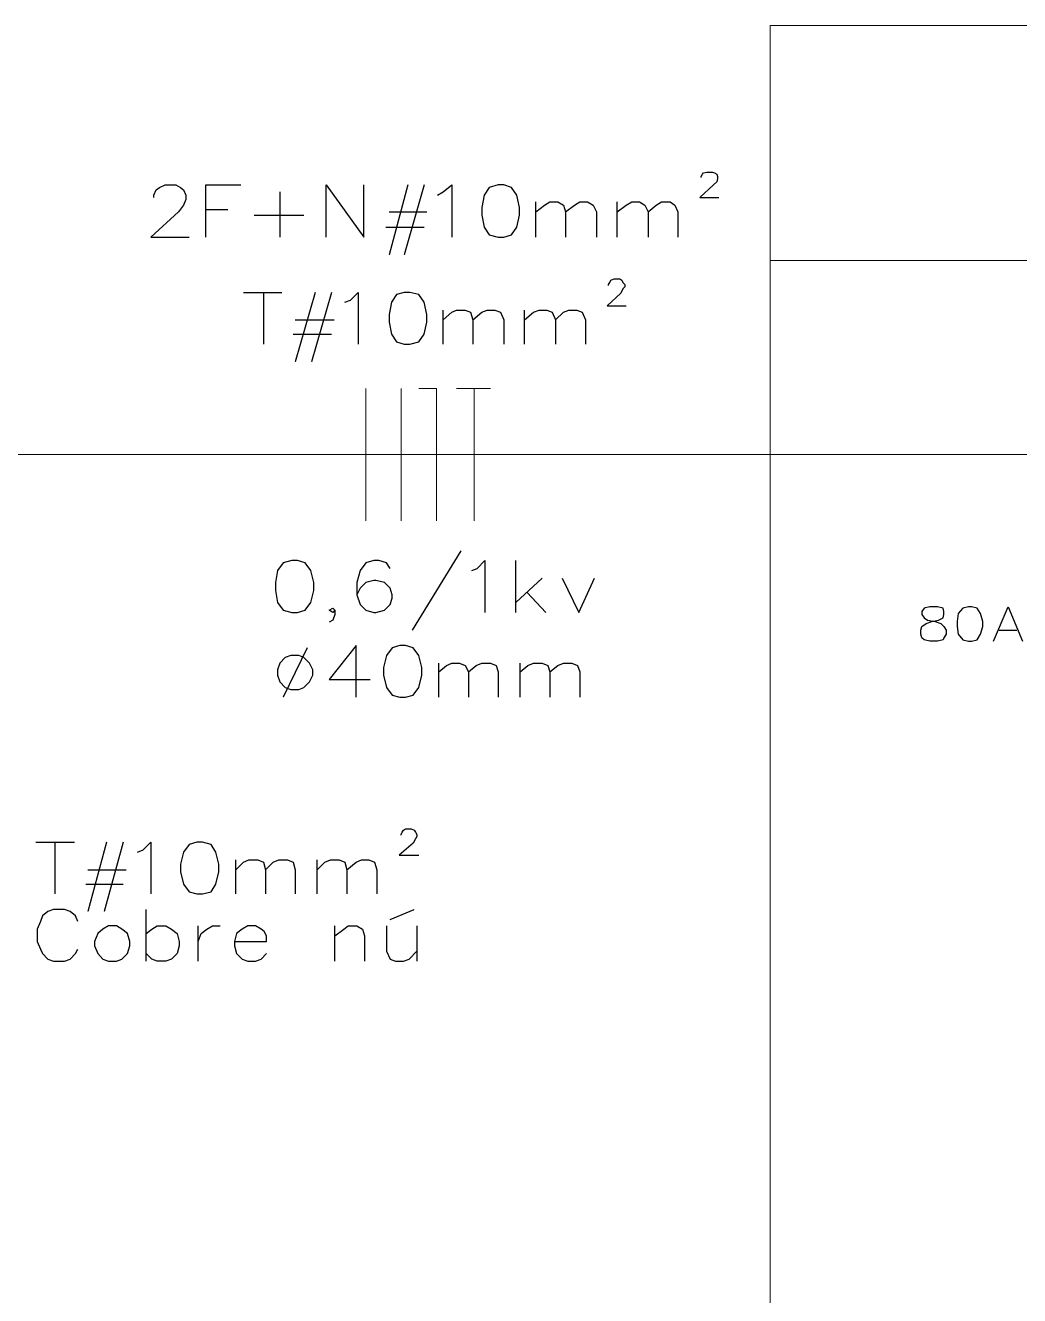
# Model space of a CAD drawing. Header units: millimetres. Extents: x 3240 to 3412, y 1366 to 1426.
# Drawn here: x 3250.55 to 3254.365, y 1376.169 to 1381.04 of the extents above; entities that cross this region are included whole.
import ezdxf

# ---------------------------------------------------------------- set-up
doc = ezdxf.new("R2010")
doc.units = ezdxf.units.MM

msp = doc.modelspace()

# ---------------------------------------------------------------- linework, layer by layer
at = {"color": 7, "linetype": 'Continuous', "lineweight": 5, "true_color": 0x000007}
for points in [[(3253.4081, 1381.0403), (3260.0038, 1381.0403), (3260.0038, 1370.6637)], [(3253.4081, 1381.0403), (3253.4081, 1370.6637), (3253.4081, 1370.6637)]]:
    msp.add_lwpolyline(points, dxfattribs=at)
at = {"color": 7, "linetype": 'Continuous', "lineweight": 25, "true_color": 0x000007}
for points in [[(3253.1435, 1380.4564), (3253.1435, 1380.4614), (3253.1484, 1380.4697), (3253.1517, 1380.4746), (3253.165, 1380.4779), (3253.1865, 1380.4779), (3253.1947, 1380.4746), (3253.203, 1380.4697), (3253.2063, 1380.4614), (3253.2063, 1380.4531), (3253.203, 1380.4399), (3253.1898, 1380.4283), (3253.1385, 1380.3804), (3253.2113, 1380.3804)], [(3251.043, 1380.3804), (3251.043, 1380.3886), (3251.0513, 1380.4101), (3251.0645, 1380.4184), (3251.086, 1380.4283), (3251.1274, 1380.4283), (3251.1455, 1380.4184), (3251.1571, 1380.4101), (3251.1654, 1380.3886), (3251.1654, 1380.3721), (3251.1571, 1380.3506), (3251.1373, 1380.3258), (3251.0314, 1380.2282), (3251.1786, 1380.2282)], [(3251.2431, 1380.2282), (3251.2431, 1380.4283), (3251.3771, 1380.4283)], [(3251.7046, 1380.2282), (3251.7046, 1380.4283), (3251.8484, 1380.2282), (3251.8484, 1380.4283)], [(3252.0171, 1380.4283), (3251.946, 1380.1604), (3251.946, 1380.1604)], [(3252.08, 1380.4283), (3252.0039, 1380.1604), (3252.0039, 1380.1604)], [(3252.1313, 1380.3886), (3252.1528, 1380.4019), (3252.1858, 1380.4283), (3252.1858, 1380.2282)], [(3251.5259, 1380.4019), (3251.5259, 1380.2282), (3251.5259, 1380.2282)], [(3251.2431, 1380.3341), (3251.3275, 1380.3341), (3251.3275, 1380.3341)], [(3251.946, 1380.3258), (3252.0899, 1380.3258), (3252.0899, 1380.3258)], [(3252.5084, 1380.2282), (3252.5084, 1380.3638), (3252.5084, 1380.3638)], [(3252.5084, 1380.3258), (3252.5414, 1380.3506), (3252.5629, 1380.3638), (3252.5927, 1380.3638), (3252.6142, 1380.3506), (3252.6225, 1380.3258), (3252.6225, 1380.2282)], [(3252.6225, 1380.3258), (3252.6572, 1380.3506), (3252.6771, 1380.3638), (3252.7068, 1380.3638), (3252.7283, 1380.3506), (3252.7416, 1380.3258), (3252.7416, 1380.2282)], [(3252.8209, 1380.2282), (3252.8209, 1380.3638), (3252.8209, 1380.3638)], [(3252.8209, 1380.3258), (3252.8557, 1380.3506), (3252.8772, 1380.3638), (3252.9069, 1380.3638), (3252.9268, 1380.3506), (3252.94, 1380.3258), (3252.94, 1380.2282)], [(3252.94, 1380.3258), (3252.9698, 1380.3506), (3252.9913, 1380.3638), (3253.0244, 1380.3638), (3253.0426, 1380.3506), (3253.0541, 1380.3258), (3253.0541, 1380.2282)], [(3251.4284, 1380.3126), (3251.6186, 1380.3126), (3251.6186, 1380.3126)], [(3251.9328, 1380.2662), (3252.08, 1380.2662), (3252.08, 1380.2662)], [(3252.7879, 1380.043), (3252.7879, 1380.0463), (3252.7928, 1380.0545), (3252.7961, 1380.0628), (3252.8094, 1380.0678), (3252.8309, 1380.0678), (3252.8391, 1380.0628), (3252.8424, 1380.0545), (3252.8507, 1380.0463), (3252.8507, 1380.038), (3252.8424, 1380.0297), (3252.8342, 1380.0132), (3252.7829, 1379.9652), (3252.8557, 1379.9652)], [(3251.387, 1380.0165), (3251.5342, 1380.0165), (3251.5342, 1380.0165)], [(3251.4631, 1380.0165), (3251.4631, 1379.818), (3251.4631, 1379.818)], [(3251.6616, 1380.0165), (3251.5855, 1379.7502), (3251.5855, 1379.7502)], [(3251.7244, 1380.0165), (3251.6483, 1379.7502), (3251.6483, 1379.7502)], [(3251.7757, 1379.9785), (3251.7972, 1379.9867), (3251.8269, 1380.0165), (3251.8269, 1379.818)], [(3252.1528, 1379.818), (3252.1528, 1379.9487), (3252.1528, 1379.9487)], [(3252.1528, 1379.9107), (3252.1858, 1379.9404), (3252.204, 1379.9487), (3252.2371, 1379.9487), (3252.2586, 1379.9404), (3252.2669, 1379.9107), (3252.2669, 1379.818)], [(3252.2669, 1379.9107), (3252.3016, 1379.9404), (3252.3215, 1379.9487), (3252.3512, 1379.9487), (3252.3727, 1379.9404), (3252.386, 1379.9107), (3252.386, 1379.818)], [(3252.4654, 1379.818), (3252.4654, 1379.9487), (3252.4654, 1379.9487)], [(3252.4654, 1379.9107), (3252.5001, 1379.9404), (3252.5216, 1379.9487), (3252.5514, 1379.9487), (3252.5712, 1379.9404), (3252.5844, 1379.9107), (3252.5844, 1379.818)], [(3252.5844, 1379.9107), (3252.6142, 1379.9404), (3252.6357, 1379.9487), (3252.6655, 1379.9487), (3252.687, 1379.9404), (3252.6986, 1379.9107), (3252.6986, 1379.818)], [(3251.5855, 1379.9107), (3251.7343, 1379.9107), (3251.7343, 1379.9107)], [(3251.5772, 1379.8561), (3251.7244, 1379.8561), (3251.7244, 1379.8561)], [(3252.2206, 1379.0258), (3252.0337, 1378.7215), (3252.0337, 1378.7215)], [(3251.9493, 1378.958), (3251.9361, 1378.9795), (3251.9063, 1378.9878), (3251.8865, 1378.9878), (3251.8567, 1378.9795), (3251.8352, 1378.9497), (3251.822, 1378.9034), (3251.822, 1378.8571), (3251.8352, 1378.8191), (3251.8567, 1378.7976), (3251.8865, 1378.7893), (3251.8948, 1378.7893), (3251.9278, 1378.7976), (3251.9493, 1378.8191), (3251.9576, 1378.8439), (3251.9576, 1378.8571), (3251.9493, 1378.8819), (3251.9278, 1378.9034), (3251.8948, 1378.9117), (3251.8865, 1378.9117), (3251.8567, 1378.9034), (3251.8352, 1378.8819), (3251.822, 1378.8571)], [(3252.2636, 1378.9497), (3252.2834, 1378.958), (3252.3132, 1378.9878), (3252.3132, 1378.7893)], [(3252.4323, 1378.7893), (3252.4323, 1378.9878), (3252.4323, 1378.9878)], [(3252.5332, 1378.92), (3252.4323, 1378.8274), (3252.4323, 1378.8274)], [(3252.6092, 1378.92), (3252.6737, 1378.7893), (3252.7333, 1378.92)], [(3252.4753, 1378.8654), (3252.5464, 1378.7893), (3252.5464, 1378.7893)], [(3251.7376, 1378.7976), (3251.7294, 1378.7893), (3251.7161, 1378.7976), (3251.7294, 1378.8059), (3251.7376, 1378.7976), (3251.7376, 1378.781), (3251.7294, 1378.7595), (3251.7161, 1378.7513)], [(3254.2648, 1378.6785), (3254.321, 1378.8108), (3254.3756, 1378.6785)], [(3254.2863, 1378.7215), (3254.3541, 1378.7215), (3254.3541, 1378.7215)], [(3251.6318, 1378.6537), (3251.5392, 1378.4635), (3251.5392, 1378.4635)], [(3251.8187, 1378.4635), (3251.8187, 1378.662), (3251.7161, 1378.5313), (3251.8733, 1378.5313)], [(3252.1362, 1378.4635), (3252.1362, 1378.5942), (3252.1362, 1378.5942)], [(3252.1362, 1378.5611), (3252.166, 1378.5859), (3252.1858, 1378.5942), (3252.2156, 1378.5942), (3252.2371, 1378.5859), (3252.2503, 1378.5611), (3252.2503, 1378.4635)], [(3252.2503, 1378.5611), (3252.2801, 1378.5859), (3252.3016, 1378.5942), (3252.3347, 1378.5942), (3252.3562, 1378.5859), (3252.3645, 1378.5611), (3252.3645, 1378.4635)], [(3252.4488, 1378.4635), (3252.4488, 1378.5942), (3252.4488, 1378.5942)], [(3252.4488, 1378.5611), (3252.4786, 1378.5859), (3252.5001, 1378.5942), (3252.5332, 1378.5942), (3252.5547, 1378.5859), (3252.5629, 1378.5611), (3252.5629, 1378.4635)], [(3252.5629, 1378.5611), (3252.5927, 1378.5859), (3252.6142, 1378.5942), (3252.6473, 1378.5942), (3252.6688, 1378.5859), (3252.6771, 1378.5611), (3252.6771, 1378.4635)], [(3251.9923, 1377.9343), (3251.9923, 1377.9376), (3251.9956, 1377.9458), (3252.0006, 1377.9541), (3252.0089, 1377.9591), (3252.0304, 1377.9591), (3252.042, 1377.9541), (3252.0469, 1377.9458), (3252.0519, 1377.9376), (3252.0519, 1377.9293), (3252.0469, 1377.921), (3252.0386, 1377.9045), (3251.9841, 1377.8582), (3252.0601, 1377.8582)], [(3250.5898, 1377.9078), (3250.7387, 1377.9078), (3250.7387, 1377.9078)], [(3250.6626, 1377.9078), (3250.6626, 1377.7093), (3250.6626, 1377.7093)], [(3250.8611, 1377.9078), (3250.79, 1377.6415), (3250.79, 1377.6415)], [(3250.9256, 1377.9078), (3250.8528, 1377.6415), (3250.8528, 1377.6415)], [(3250.9802, 1377.8698), (3251.0017, 1377.878), (3251.0314, 1377.9078), (3251.0314, 1377.7093)], [(3250.79, 1377.8019), (3250.9372, 1377.8019), (3250.9372, 1377.8019)], [(3251.3572, 1377.7093), (3251.3572, 1377.84), (3251.3572, 1377.84)], [(3251.3572, 1377.8019), (3251.387, 1377.8317), (3251.4069, 1377.84), (3251.4416, 1377.84), (3251.4631, 1377.8317), (3251.4714, 1377.8019), (3251.4714, 1377.7093)], [(3251.4714, 1377.8019), (3251.5011, 1377.8317), (3251.5226, 1377.84), (3251.5557, 1377.84), (3251.5772, 1377.8317), (3251.5855, 1377.8019), (3251.5855, 1377.7093)], [(3251.6698, 1377.7093), (3251.6698, 1377.84), (3251.6698, 1377.84)], [(3251.6698, 1377.8019), (3251.6996, 1377.8317), (3251.7211, 1377.84), (3251.7542, 1377.84), (3251.7757, 1377.8317), (3251.7839, 1377.8019), (3251.7839, 1377.7093)], [(3251.7839, 1377.8019), (3251.8187, 1377.8317), (3251.8402, 1377.84), (3251.8683, 1377.84), (3251.8898, 1377.8317), (3251.8981, 1377.8019), (3251.8981, 1377.7093)], [(3250.7817, 1377.7474), (3250.9256, 1377.7474), (3250.9256, 1377.7474)], [(3250.7519, 1377.6035), (3250.742, 1377.625), (3250.7221, 1377.6415), (3250.7006, 1377.6498), (3250.6576, 1377.6498), (3250.6361, 1377.6415), (3250.6163, 1377.625), (3250.608, 1377.6035), (3250.5948, 1377.5737), (3250.5948, 1377.5274), (3250.608, 1377.4976), (3250.6163, 1377.4811), (3250.6361, 1377.4596), (3250.6576, 1377.4513), (3250.7006, 1377.4513), (3250.7221, 1377.4596), (3250.742, 1377.4811), (3250.7519, 1377.4976)], [(3251.0132, 1377.4513), (3251.0132, 1377.6498), (3251.0132, 1377.6498)], [(3251.9493, 1377.6117), (3252.042, 1377.6498), (3252.042, 1377.6498)], [(3251.0132, 1377.5572), (3251.0347, 1377.5737), (3251.0562, 1377.5869), (3251.0893, 1377.5869), (3251.1108, 1377.5737), (3251.1323, 1377.5572), (3251.1406, 1377.5274), (3251.1406, 1377.5109), (3251.1323, 1377.4811), (3251.1108, 1377.4596), (3251.0893, 1377.4513), (3251.0562, 1377.4513), (3251.0347, 1377.4596), (3251.0132, 1377.4811)], [(3251.2134, 1377.4513), (3251.2134, 1377.5869), (3251.2134, 1377.5869)], [(3251.2134, 1377.5274), (3251.2249, 1377.5572), (3251.2464, 1377.5737), (3251.2679, 1377.5869), (3251.2977, 1377.5869)], [(3251.3523, 1377.5274), (3251.4747, 1377.5274), (3251.4747, 1377.5489), (3251.4664, 1377.5654), (3251.4548, 1377.5737), (3251.4333, 1377.5869), (3251.4036, 1377.5869), (3251.3821, 1377.5737), (3251.3606, 1377.5572), (3251.3523, 1377.5274), (3251.3523, 1377.5109), (3251.3606, 1377.4811), (3251.3821, 1377.4596), (3251.4036, 1377.4513), (3251.4333, 1377.4513), (3251.4548, 1377.4596), (3251.4747, 1377.4811)], [(3251.7376, 1377.4513), (3251.7376, 1377.5869), (3251.7376, 1377.5869)], [(3251.7376, 1377.5489), (3251.7724, 1377.5737), (3251.7889, 1377.5869), (3251.822, 1377.5869), (3251.8435, 1377.5737), (3251.8518, 1377.5489), (3251.8518, 1377.4513)], [(3251.9361, 1377.5869), (3251.9361, 1377.4894), (3251.9493, 1377.4596), (3251.9708, 1377.4513), (3252.0006, 1377.4513), (3252.0221, 1377.4596), (3252.0519, 1377.4894)], [(3252.0519, 1377.5869), (3252.0519, 1377.4513), (3252.0519, 1377.4513)]]:
    msp.add_lwpolyline(points, dxfattribs=at)
for points in [[(3252.3645, 1380.4283), (3252.3297, 1380.4184), (3252.3099, 1380.3886), (3252.3016, 1380.3423), (3252.3016, 1380.3126), (3252.3099, 1380.2662), (3252.3297, 1380.2365), (3252.3645, 1380.2282), (3252.386, 1380.2282), (3252.4157, 1380.2365), (3252.4356, 1380.2662), (3252.4455, 1380.3126), (3252.4455, 1380.3423), (3252.4356, 1380.3886), (3252.4157, 1380.4184), (3252.386, 1380.4283)], [(3252.0039, 1380.0165), (3251.9741, 1380.0082), (3251.9543, 1379.9785), (3251.946, 1379.9322), (3251.946, 1379.9024), (3251.9543, 1379.8561), (3251.9741, 1379.8263), (3252.0039, 1379.818), (3252.0254, 1379.818), (3252.0601, 1379.8263), (3252.08, 1379.8561), (3252.0899, 1379.9024), (3252.0899, 1379.9322), (3252.08, 1379.9785), (3252.0601, 1380.0082), (3252.0254, 1380.0165)], [(3251.5722, 1378.9878), (3251.5392, 1378.9795), (3251.5177, 1378.9497), (3251.5094, 1378.9034), (3251.5094, 1378.8737), (3251.5177, 1378.8274), (3251.5392, 1378.7976), (3251.5722, 1378.7893), (3251.5937, 1378.7893), (3251.6235, 1378.7976), (3251.645, 1378.8274), (3251.6566, 1378.8737), (3251.6566, 1378.9034), (3251.645, 1378.9497), (3251.6235, 1378.9795), (3251.5937, 1378.9878)], [(3254.02, 1378.8108), (3253.9985, 1378.8059), (3253.9902, 1378.7926), (3253.9902, 1378.781), (3253.9985, 1378.7678), (3254.0117, 1378.7595), (3254.0415, 1378.7546), (3254.063, 1378.7463), (3254.0746, 1378.7347), (3254.0829, 1378.7215), (3254.0829, 1378.705), (3254.0746, 1378.6917), (3254.0713, 1378.6835), (3254.0498, 1378.6785), (3254.02, 1378.6785), (3253.9985, 1378.6835), (3253.9902, 1378.6917), (3253.9853, 1378.705), (3253.9853, 1378.7215), (3253.9902, 1378.7347), (3254.0068, 1378.7463), (3254.0283, 1378.7546), (3254.0531, 1378.7595), (3254.0713, 1378.7678), (3254.0746, 1378.781), (3254.0746, 1378.7926), (3254.0713, 1378.8059), (3254.0498, 1378.8108)], [(3254.1689, 1378.8108), (3254.1474, 1378.8059), (3254.1292, 1378.7844), (3254.1259, 1378.7546), (3254.1259, 1378.7347), (3254.1292, 1378.705), (3254.1474, 1378.6835), (3254.1689, 1378.6785), (3254.1804, 1378.6785), (3254.2019, 1378.6835), (3254.2152, 1378.705), (3254.2234, 1378.7347), (3254.2234, 1378.7546), (3254.2152, 1378.7844), (3254.2019, 1378.8059), (3254.1804, 1378.8108)], [(3251.5689, 1378.6239), (3251.5474, 1378.6157), (3251.5259, 1378.5942), (3251.5177, 1378.5693), (3251.5177, 1378.5478), (3251.5259, 1378.523), (3251.5474, 1378.5015), (3251.5689, 1378.4933), (3251.5987, 1378.4933), (3251.6186, 1378.5015), (3251.6401, 1378.523), (3251.6533, 1378.5478), (3251.6533, 1378.5693), (3251.6401, 1378.5942), (3251.6186, 1378.6157), (3251.5987, 1378.6239)], [(3251.9874, 1378.662), (3251.9576, 1378.6537), (3251.9361, 1378.6239), (3251.9245, 1378.5776), (3251.9245, 1378.5478), (3251.9361, 1378.5015), (3251.9576, 1378.4718), (3251.9874, 1378.4635), (3252.0089, 1378.4635), (3252.0386, 1378.4718), (3252.0601, 1378.5015), (3252.0717, 1378.5478), (3252.0717, 1378.5776), (3252.0601, 1378.6239), (3252.0386, 1378.6537), (3252.0089, 1378.662)], [(3251.2084, 1377.9078), (3251.1786, 1377.8995), (3251.1571, 1377.8698), (3251.1455, 1377.8234), (3251.1455, 1377.7937), (3251.1571, 1377.7474), (3251.1786, 1377.7176), (3251.2084, 1377.7093), (3251.2299, 1377.7093), (3251.263, 1377.7176), (3251.2812, 1377.7474), (3251.2927, 1377.7937), (3251.2927, 1377.8234), (3251.2812, 1377.8698), (3251.263, 1377.8995), (3251.2299, 1377.9078)], [(3250.8693, 1377.5869), (3250.8478, 1377.5737), (3250.828, 1377.5572), (3250.8148, 1377.5274), (3250.8148, 1377.5109), (3250.828, 1377.4811), (3250.8478, 1377.4596), (3250.8693, 1377.4513), (3250.8991, 1377.4513), (3250.9206, 1377.4596), (3250.9421, 1377.4811), (3250.9504, 1377.5109), (3250.9504, 1377.5274), (3250.9421, 1377.5572), (3250.9206, 1377.5737), (3250.8991, 1377.5869)]]:
    msp.add_lwpolyline(points, close=True, dxfattribs=at)
at = {"color": 7, "linetype": 'Continuous', "lineweight": 15, "true_color": 0x000007}
for points in [[(3253.4064, 1380.1389), (3260.0022, 1380.1389), (3260.0022, 1380.1389)], [(3251.8567, 1379.6477), (3251.8567, 1379.1399), (3251.8567, 1379.1399)], [(3251.9923, 1379.6477), (3251.9923, 1379.1399), (3251.9923, 1379.1399)], [(3252.0601, 1379.6477), (3252.128, 1379.6477), (3252.128, 1379.6477)], [(3252.128, 1379.6477), (3252.128, 1379.1399), (3252.128, 1379.1399)], [(3252.204, 1379.6477), (3252.3347, 1379.6477), (3252.3347, 1379.6477)], [(3252.2718, 1379.6477), (3252.2718, 1379.1399), (3252.2718, 1379.1399)], [(3250.1334, 1379.3946), (3255.9848, 1379.3946), (3255.9848, 1379.3946)]]:
    msp.add_lwpolyline(points, dxfattribs=at)

doc.saveas('drawing.dxf')
